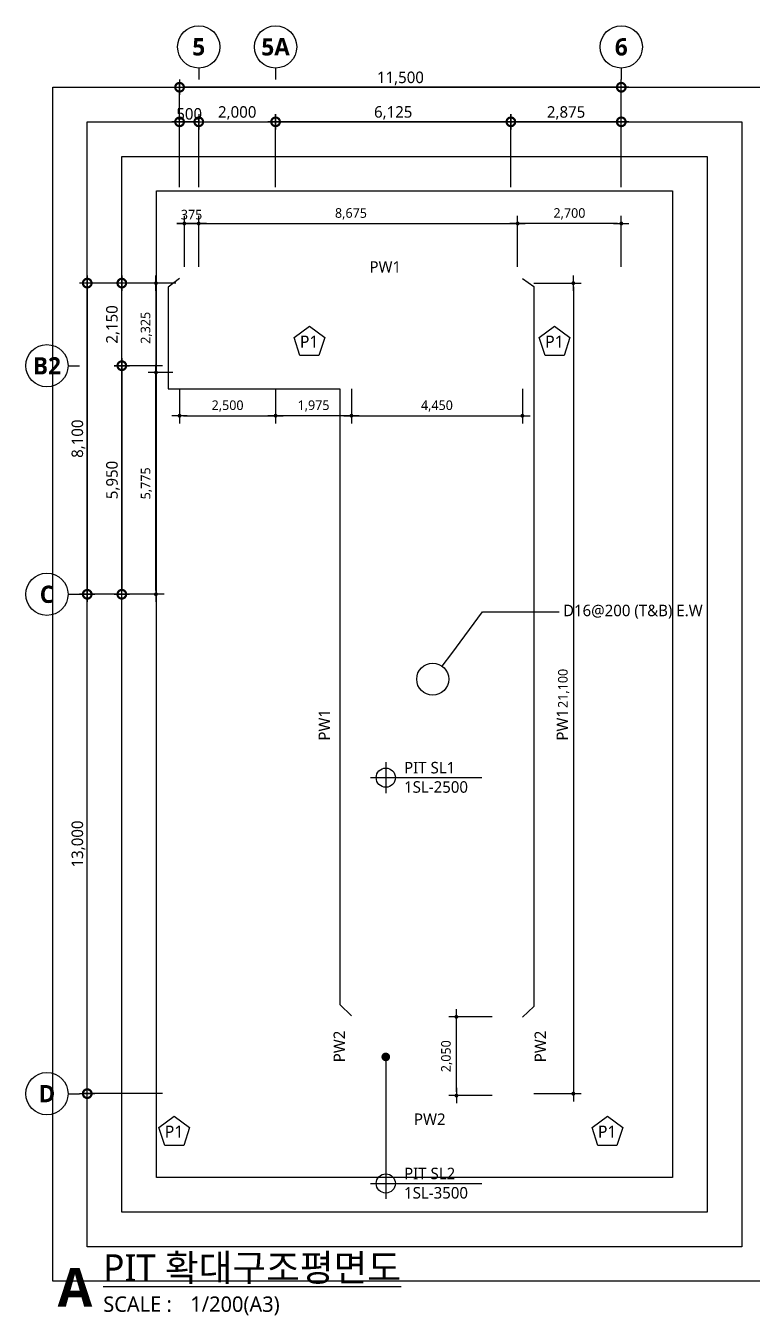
# Model space of a CAD drawing. Header units: millimetres. Extents: x 5446 to 585647, y 2414 to 57106.
# Drawn here: x 5446 to 24359, y 23533 to 57100 of the extents above; entities that cross this region are included whole.
import ezdxf
from ezdxf import colors
from ezdxf.entities.mleader import LeaderData, LeaderLine
from ezdxf.enums import TextEntityAlignment as Align
from ezdxf.math import Vec2, Vec3

# ---------------------------------------------------------------- set-up
doc = ezdxf.new("R2010")
doc.units = ezdxf.units.MM
doc.header["$LTSCALE"] = 100
doc.layers.get('DEFPOINTS').update_dxf_attribs({"color": 137})
for name, color, linetype in [('DIM', 7, 'Continuous'), ('DIM-INT', 7, 'Continuous'), ('SYM', 6, 'Continuous'), ('SYM-BUB', 3, 'Continuous'), ('SYM-LEAD', 6, 'Continuous'), ('TAG', 6, 'Continuous'), ('TAR-LEVEL', 6, 'Continuous'), ('TXT', 2, 'Continuous'), ('Z-COLUMN', 3, 'Continuous')]:
    doc.layers.add(name, color=color, linetype=linetype)
doc.layers.add('TEMP', color=171, linetype='Continuous', plot=False)
doc.styles.add('$0$스타일1', font='malgun.ttf')
doc.styles.add('ARIAL', font='malgun.ttf')
doc.styles.add('맑은고딕L', font='malgun.ttf')
doc.styles.add('스타일1', font='malgun.ttf')
doc.styles.add('스타일2', font='malgunbd.ttf')
doc.dimstyles.new('CJA', dxfattribs={"dimscale": 300, "dimtxt": 2.7, "dimasz": 1, "dimexe": 2, "dimexo": 3, "dimgap": 1, "dimtad": 1, "dimdec": 0, "dimzin": 1, "dimdsep": 46, "dimlunit": 6, "dimtxsty": '$0$스타일1', "dimblk": 'CJDOT', "dimcen": 0.09, "dimdle": 1, "dimclrd": 256, "dimclre": 256, "dimclrt": 3, "dimadec": 0, "dimazin": 0, "dimtfac": 1, "dimtdec": 0, "dimtix": 1, "dimtmove": 2, "dimatfit": 3, "dimldrblk": 'CJDOT', "dimfxl": 1, "dimtolj": 1, "dimtzin": 1, "dimarcsym": 0})
doc.dimstyles.new('DIM-QD 1', dxfattribs={"dimtxt": 3, "dimasz": 1.5, "dimexe": 1, "dimexo": 0, "dimgap": 1, "dimtad": 1, "dimdec": 3, "dimdsep": 46, "dimlunit": 6, "dimtxsty": '스타일1', "dimblk1": 'ARCHTICK', "dimblk2": 'ARCHTICK', "dimsah": 1, "dimcen": 0, "dimclrd": 256, "dimclre": 256, "dimclrt": 3, "dimazin": 2, "dimtfac": 1, "dimtdec": 3, "dimtix": 1, "dimtmove": 2, "dimatfit": 3, "dimldrblk": 'ARCHTICK', "dimfxl": 1, "dimtolj": 1, "dimtzin": 0, "dimarcsym": 0})
doc.dimstyles.new('GAUN-100', dxfattribs={"dimscale": 100, "dimtxt": 3, "dimasz": 1, "dimexe": 1, "dimexo": 1, "dimgap": 0.5, "dimtad": 1, "dimdec": 0, "dimzin": 1, "dimdsep": 46, "dimlunit": 6, "dimtxsty": '스타일1', "dimblk": 'GAUN-DOT', "dimcen": -2, "dimdle": 2, "dimclrd": 256, "dimclre": 256, "dimclrt": 3, "dimadec": 0, "dimazin": 0, "dimtfac": 1, "dimtdec": 0, "dimtix": 1, "dimtmove": 2, "dimatfit": 3, "dimldrblk": 'DOTSMALL', "dimfxl": 1, "dimtolj": 1, "dimtzin": 1, "dimarcsym": 0})

# ---------------------------------------------------------------- blocks, each defined once
blk = doc.blocks.new('dwgtitle')
at = {"layer": 'SYM', "color": 3, "style": '스타일1'}
blk.add_text('SCALE :', height=4, dxfattribs=at).set_placement((12.25, -1.4))
for tag, p, height in [('%%UTITLE', (12.25, 6.59), 7), ('1/100', (34.89, -1.4), 4)]:
    blk.add_attdef(tag, p, '', height=height, dxfattribs=at)
at = {"layer": 'SYM', "color": 6, "style": '스타일2'}
blk.add_attdef('A', text='', height=10, dxfattribs=at).set_placement((4.89, 5), align=Align.MIDDLE)
blk = doc.blocks.new('GAUN-DOT')
at = {"linetype": 'ByBlock'}
for p, q in [((2, 0), (-2, 0)), ((0, -2), (0, 2))]:
    blk.add_line(p, q, dxfattribs=at)
at = {"const_width": 2.25}
blk.add_lwpolyline([(0, 0.28125, 1), (0, -0.28125, 1)], format="xyb", close=True, dxfattribs=at)
blk = doc.blocks.new('*D13')
at = {"layer": 'DEFPOINTS', "color": 0, "transparency": 16777216}
for p in [(11950, 54600), (9950, 52800), (11950, 52800)]:
    blk.add_point(p, dxfattribs=at)
at = {"layer": 'DIM', "lineweight": -2, "transparency": 16777216}
for p, q in [((9950, 52900), (9950, 54700)), ((10050, 54600), (11850, 54600)), ((11950, 52900), (11950, 54700))]:
    blk.add_line(p, q, dxfattribs=at)
at = {"layer": 'DIM', "lineweight": -2, "transparency": 16777216, "xscale": 100, "yscale": 100, "zscale": 100, "rotation": 180}
blk.add_blockref('GAUN-DOT', (9950, 54600), dxfattribs=at)
at = {"layer": 'DIM', "lineweight": -2, "transparency": 16777216, "xscale": 100, "yscale": 100, "zscale": 100}
blk.add_blockref('GAUN-DOT', (11950, 54600), dxfattribs=at)
at = {"layer": 'DIM', "color": 3, "transparency": 16777216, "insert": (10950, 54830), "char_height": 300, "attachment_point": 5, "style": '스타일1'}
blk.add_mtext('\\A1;2,000', dxfattribs=at)
blk = doc.blocks.new('_DotSmall')
at = {"color": 0, "linetype": 'ByBlock', "const_width": 0.5}
blk.add_lwpolyline([(-0.0625, 0, 1), (0.0625, 0, 1)], format="xyb", close=True, dxfattribs=at)
blk = doc.blocks.new('NEW_BUB')
at = {"layer": 'SYM-BUB', "color": 6}
blk.add_line((0, 3), (0, 0), dxfattribs=at)
blk.add_circle((0, 8.5), 5.5, dxfattribs=at)
at = {"layer": 'SYM-BUB', "color": 3, "style": '스타일2'}
blk.add_attdef('X', text='', height=4.5, dxfattribs=at).set_placement((0, 8.5), align=Align.MIDDLE)
blk = doc.blocks.new('*D14')
at = {"layer": 'DEFPOINTS', "color": 0, "transparency": 16777216}
for p in [(9450, 55500), (9450, 52800), (20950, 52800)]:
    blk.add_point(p, dxfattribs=at)
at = {"layer": 'DIM', "lineweight": -2, "transparency": 16777216}
for p, q in [((9450, 52900), (9450, 55600)), ((20850, 55500), (9550, 55500)), ((20950, 52900), (20950, 55600))]:
    blk.add_line(p, q, dxfattribs=at)
at = {"layer": 'DIM', "lineweight": -2, "transparency": 16777216, "xscale": 100, "yscale": 100, "zscale": 100, "rotation": 180}
blk.add_blockref('GAUN-DOT', (9450, 55500), dxfattribs=at)
at = {"layer": 'DIM', "lineweight": -2, "transparency": 16777216, "xscale": 100, "yscale": 100, "zscale": 100}
blk.add_blockref('GAUN-DOT', (20950, 55500), dxfattribs=at)
at = {"layer": 'DIM', "color": 3, "transparency": 16777216, "insert": (15200, 55731), "char_height": 300, "attachment_point": 5, "style": '스타일1'}
blk.add_mtext('\\A1;11,500', dxfattribs=at)
blk = doc.blocks.new('*D15')
at = {"layer": 'DEFPOINTS', "color": 0, "transparency": 16777216}
for p in [(7946, 50401), (9450, 50401), (9102, 48251)]:
    blk.add_point(p, dxfattribs=at)
at = {"layer": 'DIM', "lineweight": -2, "transparency": 16777216}
for p, q in [((9350, 50401), (7846, 50401)), ((7946, 48351), (7946, 50301)), ((9002, 48251), (7846, 48251))]:
    blk.add_line(p, q, dxfattribs=at)
at = {"layer": 'DIM', "lineweight": -2, "transparency": 16777216, "xscale": 100, "yscale": 100, "zscale": 100}
for p, rotation in [((7946, 50401), 90), ((7946, 48251), 270)]:
    blk.add_blockref('GAUN-DOT', p, dxfattribs=dict(at, rotation=rotation))
at = {"layer": 'DIM', "color": 3, "transparency": 16777216, "insert": (7715, 49326), "char_height": 300, "attachment_point": 5, "rotation": 90, "style": '스타일1'}
blk.add_mtext('\\A1;2,150', dxfattribs=at)
blk = doc.blocks.new('*D16')
at = {"layer": 'DEFPOINTS', "color": 0, "transparency": 16777216}
for p in [(7046, 42301), (9102, 42301), (9102, 29301)]:
    blk.add_point(p, dxfattribs=at)
at = {"layer": 'DIM', "lineweight": -2, "transparency": 16777216}
for p, q in [((9002, 42301), (6946, 42301)), ((7046, 29401), (7046, 42201)), ((9002, 29301), (6946, 29301))]:
    blk.add_line(p, q, dxfattribs=at)
at = {"layer": 'DIM', "lineweight": -2, "transparency": 16777216, "xscale": 100, "yscale": 100, "zscale": 100}
for p, rotation in [((7046, 42301), 90), ((7046, 29301), 270)]:
    blk.add_blockref('GAUN-DOT', p, dxfattribs=dict(at, rotation=rotation))
at = {"layer": 'DIM', "color": 3, "transparency": 16777216, "insert": (6815, 35801), "char_height": 300, "attachment_point": 5, "rotation": 90, "style": '스타일1'}
blk.add_mtext('\\A1;13,000', dxfattribs=at)
blk = doc.blocks.new('*D17')
at = {"layer": 'DEFPOINTS', "color": 0, "transparency": 16777216}
for p in [(18075, 54600), (18075, 52800), (20950, 52800)]:
    blk.add_point(p, dxfattribs=at)
at = {"layer": 'DIM', "lineweight": -2, "transparency": 16777216}
for p, q in [((18075, 52900), (18075, 54700)), ((20850, 54600), (18175, 54600)), ((20950, 52900), (20950, 54700))]:
    blk.add_line(p, q, dxfattribs=at)
at = {"layer": 'DIM', "lineweight": -2, "transparency": 16777216, "xscale": 100, "yscale": 100, "zscale": 100, "rotation": 180}
blk.add_blockref('GAUN-DOT', (18075, 54600), dxfattribs=at)
at = {"layer": 'DIM', "lineweight": -2, "transparency": 16777216, "xscale": 100, "yscale": 100, "zscale": 100}
blk.add_blockref('GAUN-DOT', (20950, 54600), dxfattribs=at)
at = {"layer": 'DIM', "color": 3, "transparency": 16777216, "insert": (19512, 54830), "char_height": 300, "attachment_point": 5, "style": '스타일1'}
blk.add_mtext('\\A1;2,875', dxfattribs=at)
blk = doc.blocks.new('*D18')
at = {"layer": 'DEFPOINTS', "color": 0, "transparency": 16777216}
for p in [(9450, 50401), (7046, 42301), (9102, 42301)]:
    blk.add_point(p, dxfattribs=at)
at = {"layer": 'DIM', "lineweight": -2, "transparency": 16777216}
for p, q in [((9350, 50401), (6946, 50401)), ((7046, 50301), (7046, 42401)), ((9002, 42301), (6946, 42301))]:
    blk.add_line(p, q, dxfattribs=at)
at = {"layer": 'DIM', "lineweight": -2, "transparency": 16777216, "xscale": 100, "yscale": 100, "zscale": 100}
for p, rotation in [((7046, 50401), 90), ((7046, 42301), 270)]:
    blk.add_blockref('GAUN-DOT', p, dxfattribs=dict(at, rotation=rotation))
at = {"layer": 'DIM', "color": 3, "transparency": 16777216, "insert": (6815, 46351), "char_height": 300, "attachment_point": 5, "rotation": 90, "style": '스타일1'}
blk.add_mtext('\\A1;8,100', dxfattribs=at)
blk = doc.blocks.new('*D35')
at = {"layer": 'DEFPOINTS', "color": 0, "transparency": 16777216}
for p in [(11950, 54600), (11950, 52800), (18075, 52800)]:
    blk.add_point(p, dxfattribs=at)
at = {"layer": 'DIM', "lineweight": -2, "transparency": 16777216}
for p, q in [((11950, 52900), (11950, 54700)), ((17975, 54600), (12050, 54600)), ((18075, 52900), (18075, 54700))]:
    blk.add_line(p, q, dxfattribs=at)
at = {"layer": 'DIM', "lineweight": -2, "transparency": 16777216, "xscale": 100, "yscale": 100, "zscale": 100, "rotation": 180}
blk.add_blockref('GAUN-DOT', (11950, 54600), dxfattribs=at)
at = {"layer": 'DIM', "lineweight": -2, "transparency": 16777216, "xscale": 100, "yscale": 100, "zscale": 100}
blk.add_blockref('GAUN-DOT', (18075, 54600), dxfattribs=at)
at = {"layer": 'DIM', "color": 3, "transparency": 16777216, "insert": (15012, 54831), "char_height": 300, "attachment_point": 5, "style": '스타일1'}
blk.add_mtext('\\A1;6,125', dxfattribs=at)
blk = doc.blocks.new('*D45')
at = {"layer": 'DEFPOINTS', "color": 0, "transparency": 16777216}
for p in [(9450, 54600), (9450, 52800), (9950, 52800)]:
    blk.add_point(p, dxfattribs=at)
at = {"layer": 'DIM', "lineweight": -2, "transparency": 16777216}
for p, q in [((9350, 54600), (9250, 54600)), ((9450, 52900), (9450, 54700)), ((9950, 54600), (9450, 54600)), ((9950, 52900), (9950, 54700)), ((10050, 54600), (10150, 54600))]:
    blk.add_line(p, q, dxfattribs=at)
at = {"layer": 'DIM', "lineweight": -2, "transparency": 16777216, "xscale": 100, "yscale": 100, "zscale": 100}
blk.add_blockref('GAUN-DOT', (9450, 54600), dxfattribs=at)
at = {"layer": 'DIM', "lineweight": -2, "transparency": 16777216, "xscale": 100, "yscale": 100, "zscale": 100, "rotation": 180}
blk.add_blockref('GAUN-DOT', (9950, 54600), dxfattribs=at)
at = {"layer": 'DIM', "color": 3, "transparency": 16777216, "insert": (9700, 54805), "char_height": 300, "attachment_point": 5, "style": '스타일1'}
blk.add_mtext('\\A1;500', dxfattribs=at)
blk = doc.blocks.new('*D48')
at = {"layer": 'DEFPOINTS', "color": 0, "transparency": 16777216}
for p in [(9102, 48251), (7946, 42301), (9102, 42301)]:
    blk.add_point(p, dxfattribs=at)
at = {"layer": 'DIM', "lineweight": -2, "transparency": 16777216}
for p, q in [((9002, 48251), (7846, 48251)), ((7946, 48151), (7946, 42401)), ((9002, 42301), (7846, 42301))]:
    blk.add_line(p, q, dxfattribs=at)
at = {"layer": 'DIM', "lineweight": -2, "transparency": 16777216, "xscale": 100, "yscale": 100, "zscale": 100}
for p, rotation in [((7946, 48251), 90), ((7946, 42301), 270)]:
    blk.add_blockref('GAUN-DOT', p, dxfattribs=dict(at, rotation=rotation))
at = {"layer": 'DIM', "color": 3, "transparency": 16777216, "insert": (7716, 45276), "char_height": 300, "attachment_point": 5, "rotation": 90, "style": '스타일1'}
blk.add_mtext('\\A1;5,950', dxfattribs=at)
blk = doc.blocks.new('CJDOT')
blk.add_line((-2, 0), (2, 0))
at = {"const_width": 0.5}
blk.add_lwpolyline([(-0.25, 0, 1), (0.25, 0, 1)], format="xyb", close=True, dxfattribs=at)
blk = doc.blocks.new('*D63')
at = {"layer": 'DEFPOINTS', "color": 0, "transparency": 16777216}
for p in [(18250, 51953), (9575, 50526), (18250, 50526)]:
    blk.add_point(p, dxfattribs=at)
at = {"layer": 'DIM-INT', "lineweight": -2, "transparency": 16777216}
for p, q in [((9575, 50826), (9575, 52153)), ((18250, 50826), (18250, 52153)), ((9675, 51953), (18150, 51953))]:
    blk.add_line(p, q, dxfattribs=at)
at = {"layer": 'DIM-INT', "lineweight": -2, "transparency": 16777216, "xscale": 100, "yscale": 100, "zscale": 100, "rotation": 180}
blk.add_blockref('CJDOT', (9575, 51953), dxfattribs=at)
at = {"layer": 'DIM-INT', "lineweight": -2, "transparency": 16777216, "xscale": 100, "yscale": 100, "zscale": 100}
blk.add_blockref('CJDOT', (18250, 51953), dxfattribs=at)
at = {"layer": 'DIM-INT', "color": 3, "transparency": 16777216, "insert": (13912, 52204), "char_height": 250, "attachment_point": 5, "style": '$0$스타일1'}
blk.add_mtext('\\A1;8,675', dxfattribs=at)
blk = doc.blocks.new('*D54')
at = {"layer": 'DEFPOINTS', "color": 0, "transparency": 16777216}
for p in [(11950, 47951), (13925, 47951), (11950, 46949)]:
    blk.add_point(p, dxfattribs=at)
at = {"layer": 'DIM-INT', "lineweight": -2, "transparency": 16777216}
for p, q in [((11950, 47651), (11950, 46749)), ((13925, 47651), (13925, 46749)), ((13825, 46949), (12050, 46949))]:
    blk.add_line(p, q, dxfattribs=at)
at = {"layer": 'DIM-INT', "lineweight": -2, "transparency": 16777216, "xscale": 100, "yscale": 100, "zscale": 100, "rotation": 180}
blk.add_blockref('CJDOT', (11950, 46949), dxfattribs=at)
at = {"layer": 'DIM-INT', "lineweight": -2, "transparency": 16777216, "xscale": 100, "yscale": 100, "zscale": 100}
blk.add_blockref('CJDOT', (13925, 46949), dxfattribs=at)
at = {"layer": 'DIM-INT', "color": 3, "transparency": 16777216, "insert": (12937, 47200), "char_height": 250, "attachment_point": 5, "style": '$0$스타일1'}
blk.add_mtext('\\A1;1,975', dxfattribs=at)
blk = doc.blocks.new('*D55')
at = {"layer": 'DEFPOINTS', "color": 0, "transparency": 16777216}
for p in [(9950, 51953), (9575, 50526), (9950, 50526)]:
    blk.add_point(p, dxfattribs=at)
at = {"layer": 'DIM-INT', "lineweight": -2, "transparency": 16777216}
for p, q in [((9575, 50826), (9575, 52153)), ((9950, 50826), (9950, 52153)), ((9475, 51953), (9375, 51953)), ((9575, 51953), (9950, 51953)), ((10050, 51953), (10150, 51953))]:
    blk.add_line(p, q, dxfattribs=at)
at = {"layer": 'DIM-INT', "lineweight": -2, "transparency": 16777216, "xscale": 100, "yscale": 100, "zscale": 100}
blk.add_blockref('CJDOT', (9575, 51953), dxfattribs=at)
at = {"layer": 'DIM-INT', "lineweight": -2, "transparency": 16777216, "xscale": 100, "yscale": 100, "zscale": 100, "rotation": 180}
blk.add_blockref('CJDOT', (9950, 51953), dxfattribs=at)
at = {"layer": 'DIM-INT', "color": 3, "transparency": 16777216, "insert": (9762, 52183), "char_height": 250, "attachment_point": 5, "style": '$0$스타일1'}
blk.add_mtext('\\A1;375', dxfattribs=at)
blk = doc.blocks.new('*D56')
at = {"layer": 'DEFPOINTS', "color": 0, "transparency": 16777216}
for p in [(18250, 51953), (18250, 50526), (20950, 50526)]:
    blk.add_point(p, dxfattribs=at)
at = {"layer": 'DIM-INT', "lineweight": -2, "transparency": 16777216}
for p, q in [((18250, 50826), (18250, 52153)), ((20950, 50826), (20950, 52153)), ((20850, 51953), (18350, 51953))]:
    blk.add_line(p, q, dxfattribs=at)
at = {"layer": 'DIM-INT', "lineweight": -2, "transparency": 16777216, "xscale": 100, "yscale": 100, "zscale": 100, "rotation": 180}
blk.add_blockref('CJDOT', (18250, 51953), dxfattribs=at)
at = {"layer": 'DIM-INT', "lineweight": -2, "transparency": 16777216, "xscale": 100, "yscale": 100, "zscale": 100}
blk.add_blockref('CJDOT', (20950, 51953), dxfattribs=at)
at = {"layer": 'DIM-INT', "color": 3, "transparency": 16777216, "insert": (19600, 52204), "char_height": 250, "attachment_point": 5, "style": '$0$스타일1'}
blk.add_mtext('\\A1;2,700', dxfattribs=at)
blk = doc.blocks.new('*D57')
at = {"layer": 'DEFPOINTS', "color": 0, "transparency": 16777216}
for p in [(8835, 48076), (9575, 48076), (9352, 42301)]:
    blk.add_point(p, dxfattribs=at)
at = {"layer": 'DIM-INT', "lineweight": -2, "transparency": 16777216}
for p, q in [((9275, 48076), (8635, 48076)), ((8835, 42401), (8835, 47976)), ((9052, 42301), (8635, 42301))]:
    blk.add_line(p, q, dxfattribs=at)
at = {"layer": 'DIM-INT', "lineweight": -2, "transparency": 16777216, "xscale": 100, "yscale": 100, "zscale": 100}
for p, rotation in [((8835, 48076), 90), ((8835, 42301), 270)]:
    blk.add_blockref('CJDOT', p, dxfattribs=dict(at, rotation=rotation))
at = {"layer": 'DIM-INT', "color": 3, "transparency": 16777216, "insert": (8587, 45188), "char_height": 250, "attachment_point": 5, "rotation": 90, "style": '$0$스타일1'}
blk.add_mtext('\\A1;5,775', dxfattribs=at)
blk = doc.blocks.new('*D58')
at = {"layer": 'DEFPOINTS', "color": 0, "transparency": 16777216}
for p in [(13925, 47951), (18375, 47951), (18375, 46949)]:
    blk.add_point(p, dxfattribs=at)
at = {"layer": 'DIM-INT', "lineweight": -2, "transparency": 16777216}
for p, q in [((13925, 47651), (13925, 46749)), ((18375, 47651), (18375, 46749)), ((14025, 46949), (18275, 46949))]:
    blk.add_line(p, q, dxfattribs=at)
at = {"layer": 'DIM-INT', "lineweight": -2, "transparency": 16777216, "xscale": 100, "yscale": 100, "zscale": 100, "rotation": 180}
blk.add_blockref('CJDOT', (13925, 46949), dxfattribs=at)
at = {"layer": 'DIM-INT', "lineweight": -2, "transparency": 16777216, "xscale": 100, "yscale": 100, "zscale": 100}
blk.add_blockref('CJDOT', (18375, 46949), dxfattribs=at)
at = {"layer": 'DIM-INT', "color": 3, "transparency": 16777216, "insert": (16150, 47200), "char_height": 250, "attachment_point": 5, "style": '$0$스타일1'}
blk.add_mtext('\\A1;4,450', dxfattribs=at)
blk = doc.blocks.new('*D59')
at = {"layer": 'DEFPOINTS', "color": 0, "transparency": 16777216}
for p in [(16658, 31301), (17887, 31301), (17887, 29251)]:
    blk.add_point(p, dxfattribs=at)
at = {"layer": 'DIM-INT', "lineweight": -2, "transparency": 16777216}
for p, q in [((17587, 31301), (16458, 31301)), ((16658, 29351), (16658, 31201)), ((17587, 29251), (16458, 29251))]:
    blk.add_line(p, q, dxfattribs=at)
at = {"layer": 'DIM-INT', "lineweight": -2, "transparency": 16777216, "xscale": 100, "yscale": 100, "zscale": 100}
for p, rotation in [((16658, 31301), 90), ((16658, 29251), 270)]:
    blk.add_blockref('CJDOT', p, dxfattribs=dict(at, rotation=rotation))
at = {"layer": 'DIM-INT', "color": 3, "transparency": 16777216, "insert": (16407, 30276), "char_height": 250, "attachment_point": 5, "rotation": 90, "style": '$0$스타일1'}
blk.add_mtext('\\A1;2,050', dxfattribs=at)
blk = doc.blocks.new('level-p&e')
at = {"layer": 'TAG'}
for p, q in [((0, 4), (0, -4)), ((-4, 0), (25, 0))]:
    blk.add_line(p, q, dxfattribs=at)
at = {"layer": 'TAG', "ltscale": 0.2}
blk.add_circle((0, 0), 2.5, dxfattribs=at)
at = {"layer": 'TAG', "color": 3, "style": 'ARIAL'}
for tag, p in [('1층바닥마감', (4.78, 1.11)), ('EL±0', (4.78, -3.93))]:
    blk.add_attdef(tag, p, '', height=3, dxfattribs=at)
blk = doc.blocks.new('_ARCHTICK')
at = {"color": 0, "linetype": 'ByBlock', "const_width": 0.15}
blk.add_lwpolyline([(-0.5, -0.5), (0.5, 0.5)], dxfattribs=at)
blk = doc.blocks.new('*D60')
at = {"layer": 'DEFPOINTS', "color": 0, "transparency": 16777216}
for p in [(9450, 47951), (11950, 47951), (11950, 46949)]:
    blk.add_point(p, dxfattribs=at)
at = {"layer": 'DIM-INT', "lineweight": -2, "transparency": 16777216}
for p, q in [((9450, 47651), (9450, 46749)), ((11950, 47651), (11950, 46749)), ((9550, 46949), (11850, 46949))]:
    blk.add_line(p, q, dxfattribs=at)
at = {"layer": 'DIM-INT', "lineweight": -2, "transparency": 16777216, "xscale": 100, "yscale": 100, "zscale": 100, "rotation": 180}
blk.add_blockref('CJDOT', (9450, 46949), dxfattribs=at)
at = {"layer": 'DIM-INT', "lineweight": -2, "transparency": 16777216, "xscale": 100, "yscale": 100, "zscale": 100}
blk.add_blockref('CJDOT', (11950, 46949), dxfattribs=at)
at = {"layer": 'DIM-INT', "color": 3, "transparency": 16777216, "insert": (10700, 47200), "char_height": 250, "attachment_point": 5, "style": '$0$스타일1'}
blk.add_mtext('\\A1;2,500', dxfattribs=at)
blk = doc.blocks.new('*D61')
at = {"layer": 'DEFPOINTS', "color": 0, "transparency": 16777216}
for p in [(9450, 50401), (8835, 48076), (9575, 48076)]:
    blk.add_point(p, dxfattribs=at)
at = {"layer": 'DIM-INT', "lineweight": -2, "transparency": 16777216}
for p, q in [((9150, 50401), (8635, 50401)), ((8835, 50301), (8835, 48176)), ((9275, 48076), (8635, 48076))]:
    blk.add_line(p, q, dxfattribs=at)
at = {"layer": 'DIM-INT', "lineweight": -2, "transparency": 16777216, "xscale": 100, "yscale": 100, "zscale": 100}
for p, rotation in [((8835, 50401), 90), ((8835, 48076), 270)]:
    blk.add_blockref('CJDOT', p, dxfattribs=dict(at, rotation=rotation))
at = {"layer": 'DIM-INT', "color": 3, "transparency": 16777216, "insert": (8585, 49238), "char_height": 250, "attachment_point": 5, "rotation": 90, "style": '$0$스타일1'}
blk.add_mtext('\\A1;2,325', dxfattribs=at)
blk = doc.blocks.new('*D62')
at = {"layer": 'DEFPOINTS', "color": 0, "transparency": 16777216}
for p in [(18375, 50401), (18375, 29301), (19702, 29301)]:
    blk.add_point(p, dxfattribs=at)
at = {"layer": 'DIM-INT', "lineweight": -2, "transparency": 16777216}
for p, q in [((18675, 50401), (19902, 50401)), ((19702, 50301), (19702, 29401)), ((18675, 29301), (19902, 29301))]:
    blk.add_line(p, q, dxfattribs=at)
at = {"layer": 'DIM-INT', "lineweight": -2, "transparency": 16777216, "xscale": 100, "yscale": 100, "zscale": 100}
for p, rotation in [((19702, 50401), 90), ((19702, 29301), 270)]:
    blk.add_blockref('CJDOT', p, dxfattribs=dict(at, rotation=rotation))
at = {"layer": 'DIM-INT', "color": 3, "transparency": 16777216, "insert": (19451, 39851), "char_height": 250, "attachment_point": 5, "rotation": 90, "style": '$0$스타일1'}
blk.add_mtext('\\A1;21,100', dxfattribs=at)
blk = doc.blocks.new('_DotBlank')
at = {"color": 0, "linetype": 'ByBlock', "lineweight": -2}
blk.add_line((-0.5, 0), (-1, 0), dxfattribs=at)
blk.add_circle((0, 0), 0.5, dxfattribs=at)

msp = doc.modelspace()

# ---------------------------------------------------------------- linework, layer by layer
at = {"layer": 'TEMP'}
for points in [[(6146.1, 55500), (24985.4, 55500), (24985.4, 24416.7), (6146.1, 24416.7)], [(7046.1, 54600), (24085.4, 54600), (24085.4, 25316.7), (7046.1, 25316.7)], [(7946.1, 53700), (23185.4, 53700), (23185.4, 26216.7), (7946.1, 26216.7)], [(8846.1, 52800), (22285.4, 52800), (22285.4, 27116.7), (8846.1, 27116.7)]]:
    msp.add_lwpolyline(points, close=True, dxfattribs=at)
at = {"layer": 'TXT', "color": 6}
for p, q in [((18374.7, 50525.7), (18674.7, 50315.6)), ((18674.7, 50315.6), (18674.7, 31567.7)), ((18374.7, 31294.4), (18674.7, 31567.7))]:
    msp.add_line(p, q, dxfattribs=at)
msp.add_lwpolyline([(9449.7, 50525.7), (9149.7, 50299.7), (9149.7, 47650.7), (13624.7, 47650.7), (13624.7, 31624.8), (13924.7, 31328.1)], dxfattribs=at)
at = {"layer": 'Z-COLUMN', "color": 6, "elevation": 1998360}
for points in [[(12830.3, 49277.2), (13229.6, 48987.1), (13077.1, 48517.8), (12583.6, 48517.8), (12431.1, 48987.1)], [(19215.2, 49277.2), (19614.4, 48987.1), (19461.9, 48517.8), (18968.4, 48517.8), (18815.9, 48987.1)], [(9311.7, 28712.1), (9710.9, 28422), (9558.4, 27952.6), (9064.9, 27952.6), (8912.4, 28422)], [(20589, 28712.1), (20988.3, 28422), (20835.8, 27952.6), (20342.3, 27952.6), (20189.8, 28422)]]:
    msp.add_lwpolyline(points, close=True, dxfattribs=at)

# ---------------------------------------------------------------- block references
at = {"layer": 'SYM', "xscale": 100, "yscale": 100, "zscale": 100}
msp.add_blockref('dwgtitle', (6237.9, 23761.7, -0.5), dxfattribs=at).add_auto_attribs({'%%UTITLE': '%%UPIT 확대구조평면도', '1/100': '1/200(A3)', 'A': 'A'})
at = {"layer": 'SYM-BUB', "xscale": 100, "yscale": 100, "zscale": 100}
for p, values in [((9949.7, 55700), {'X': '5'}), ((11949.7, 55700), {'X': '5A'}), ((20949.7, 55700), {'X': '6'})]:
    msp.add_blockref('NEW_BUB', p, dxfattribs=at).add_auto_attribs(values)
at = {"layer": 'SYM-BUB'}
ref = msp.add_blockref('NEW_BUB', (6846.1, 48250.7), dxfattribs=dict(at, xscale=100, yscale=100, zscale=100, rotation=90))
ref.add_attrib('X', 'B2', dxfattribs={"color": 3, "height": 450, "style": '스타일2'}).set_placement((5996.1, 48250.7), align=Align.MIDDLE)
ref = msp.add_blockref('NEW_BUB', (6846.1, 42300.7), dxfattribs=dict(at, xscale=100, yscale=100, zscale=100, rotation=90))
ref.add_attrib('X', 'C', dxfattribs={"color": 3, "height": 450, "style": '스타일2'}).set_placement((5996.1, 42300.7), align=Align.MIDDLE)
ref = msp.add_blockref('NEW_BUB', (6846.1, 29300.7), dxfattribs=dict(at, xscale=100, yscale=100, zscale=100, rotation=90))
ref.add_attrib('X', 'D', dxfattribs={"color": 3, "height": 450, "style": '스타일2'}).set_placement((5996.1, 29300.7), align=Align.MIDDLE)
at = {"layer": 'TAR-LEVEL'}
ref = msp.add_blockref('level-p&e', (14818.3, 37527.2), dxfattribs=dict(at, xscale=100, yscale=100, zscale=100))
ref.add_attrib('EL±0', '1SL-2500', (15296.1, 37134.4), dxfattribs={"color": 3, "height": 300, "style": 'ARIAL'})
ref.add_attrib('1층바닥마감', 'PIT SL1', (15296.1, 37637.7), dxfattribs={"color": 3, "height": 300, "style": 'ARIAL'})
ref = msp.add_blockref('level-p&e', (14818.3, 26962.9), dxfattribs=dict(at, xscale=100, yscale=100, zscale=100))
ref.add_attrib('EL±0', '1SL-3500', (15296.1, 26570.1), dxfattribs={"color": 3, "height": 300, "style": 'ARIAL'})
ref.add_attrib('1층바닥마감', 'PIT SL2', (15296.1, 27073.5), dxfattribs={"color": 3, "height": 300, "style": 'ARIAL'})

# ---------------------------------------------------------------- texts
at = {"layer": 'TXT', "color": 7, "style": '맑은고딕L'}
for s, p in [('PW1', (14393.6, 50672.2)), ('PW2', (15552.4, 28485.3))]:
    msp.add_text(s, height=300, dxfattribs=at).set_placement(p)
for s, p in [('PW1', (13369, 38490.9)), ('PW1', (19564.1, 38490.9)), ('PW2', (13758.6, 30117.4)), ('PW2', (18992.6, 30117.4))]:
    msp.add_text(s, height=300, rotation=90, dxfattribs=at).set_placement(p)
at = {"layer": 'Z-COLUMN', "style": '스타일1'}
for p in [(12825, 48878.1, 999180), (19209.9, 48878.1, 999180), (9306.3, 28312.9, 999180), (20583.7, 28312.9, 999180)]:
    msp.add_text('P1', height=315, dxfattribs=at).set_placement(p, align=Align.MIDDLE_CENTER)

# ---------------------------------------------------------------- dimensions: what is measured, and where the dimension line sits
at = {"layer": 'DIM'}
for base, p1, p2, picture, middle in [((9449.7, 55500), (20949.7, 52800), (9449.7, 52800), '*D14', (15199.7, 55731)), ((9449.7, 54600), (9949.7, 52800), (9449.7, 52800), '*D45', (9699.7, 54805)), ((11949.7, 54600), (18074.7, 52800), (11949.7, 52800), '*D35', (15012.2, 54831)), ((18074.7, 54600), (20949.7, 52800), (18074.7, 52800), '*D17', (19512.2, 54830.2))]:
    dim = msp.add_linear_dim(base=base, p1=p1, p2=p2, dimstyle='GAUN-100', dxfattribs=at)
    dim.commit()
    dim.dimension.update_dxf_attribs({"geometry": picture, "text_midpoint": middle})
for base, p1, p2, angle, picture, middle in [((11949.7, 54600), (9949.7, 52800), (11949.7, 52800), 180, '*D13', (10949.7, 54830.2)), ((7046.1, 42300.7), (9449.7, 50400.7), (9102, 42300.7), 90, '*D18', (6815.1, 46350.7)), ((7946.1, 50400.7), (9102, 48250.7), (9449.7, 50400.7), 270, '*D15', (7715.1, 49325.7)), ((7946.1, 42300.7), (9102, 48250.7), (9102, 42300.7), 90, '*D48', (7715.9, 45275.7)), ((7046.1, 42300.7), (9102, 29300.7), (9102, 42300.7), 270, '*D16', (6815.1, 35800.7))]:
    dim = msp.add_linear_dim(base=base, p1=p1, p2=p2, angle=angle, dimstyle='GAUN-100', dxfattribs=at)
    dim.commit()
    dim.dimension.update_dxf_attribs({"geometry": picture, "text_midpoint": middle})
at = {"layer": 'DIM-INT'}
for base, p1, p2, picture, middle in [((18249.7, 51953.5), (9574.7, 50525.7), (18249.7, 50525.7), '*D63', (13912.2, 52203.6)), ((11949.7, 46949.4), (13924.7, 47950.7), (11949.7, 47950.7), '*D54', (12937.2, 47200.2))]:
    dim = msp.add_linear_dim(base=base, p1=p1, p2=p2, dimstyle='CJA', override={"dimscale": 100, "dimtxt": 2.5}, dxfattribs=at)
    dim.commit()
    dim.dimension.update_dxf_attribs({"geometry": picture, "text_midpoint": middle})
for base, p1, p2, angle, picture, middle in [((18249.7, 51953.5), (20949.7, 50525.7), (18249.7, 50525.7), 180, '*D56', (19599.7, 52203.6)), ((9949.7, 51953.5), (9574.7, 50525.7), (9949.7, 50525.7), 180, '*D55', (9762.2, 52182.6)), ((8835.4, 48075.7), (9449.7, 50400.7), (9574.7, 48075.7), 90, '*D61', (8585.3, 49238.2)), ((19701.6, 29300.7), (18374.7, 50400.7), (18374.7, 29300.7), 90, '*D62', (19450.8, 39850.7)), ((8835.4, 48075.7), (9351.9, 42300.7), (9574.7, 48075.7), 270, '*D57', (8587.3, 45188.2)), ((11949.7, 46949.4), (9449.7, 47950.7), (11949.7, 47950.7), 180, '*D60', (10699.7, 47199.6)), ((18374.7, 46949.4), (13924.7, 47950.7), (18374.7, 47950.7), 180, '*D58', (16149.7, 47199.6)), ((16657.6, 31300.7), (17887.2, 29250.7), (17887.2, 31300.7), 270, '*D59', (16407.5, 30275.7))]:
    dim = msp.add_linear_dim(base=base, p1=p1, p2=p2, angle=angle, dimstyle='CJA', override={"dimscale": 100, "dimtxt": 2.5}, dxfattribs=at)
    dim.commit()
    dim.dimension.update_dxf_attribs({"geometry": picture, "text_midpoint": middle})

# ---------------------------------------------------------------- leaders
at = {"layer": 'SYM-LEAD'}
msp.add_leader([(14818.3, 30257.1), (14818.3, 27388.9), (14818.3, 27362.9)], dimstyle='DIM-QD 1', override={"dimscale": 150, "dimasz": 1.5, "dimtad": 0, "dimclrd": 6, "dimldrblk": 'DOT'}, dxfattribs=at)
at = {"layer": 'TAG'}
ml = msp.add_multileader_mtext('Standard', dxfattribs=at)
ml.set_content('{\\C3;D16@200 (T&B) E.W}', color=256, style='ARIAL')
ml.set_leader_properties()
ml.set_arrow_properties(name='DOTBLANK')
ml.build(insert=Vec2(0, 0))
ml.multileader.update_dxf_attribs({"text_right_attachment_type": 6, "dogleg_length": 2000, "arrow_head_size": 833.3})
ctx = ml.context
ctx.base_point, ctx.char_height, ctx.arrow_head_size, ctx.landing_gap_size, ctx.plane_origin = Vec3(19334.2, 41845.4), 300, 833.3, 100, Vec3(16040.5, 40092.5)
ctx.right_attachment = 6
notes = []
notes.append((ctx, [(0, (1, 1, 0), (17334.2, 41845.4), (1, 0), 2000, [(0, [(16040.5, 40092.5)], 0, [])])]))
ctx.mtext.insert, ctx.mtext.flow_direction = Vec3(19434.2, 42029.4), 5
for ctx, leaders in notes:
    for number, flags, end, landing, length, lines in leaders:
        leader = LeaderData()
        leader.index, (leader.has_last_leader_line, leader.has_dogleg_vector, leader.attachment_direction) = number, flags
        leader.last_leader_point, leader.dogleg_vector, leader.dogleg_length = Vec3(end), Vec3(landing), length
        for number, points, colour, breaks in lines:
            line = LeaderLine()
            line.index, line.vertices, line.color, line.breaks = number, Vec3.list(points), colors.encode_raw_color(colour), breaks
            leader.lines.append(line)
        ctx.leaders.append(leader)

doc.saveas('drawing.dxf')
